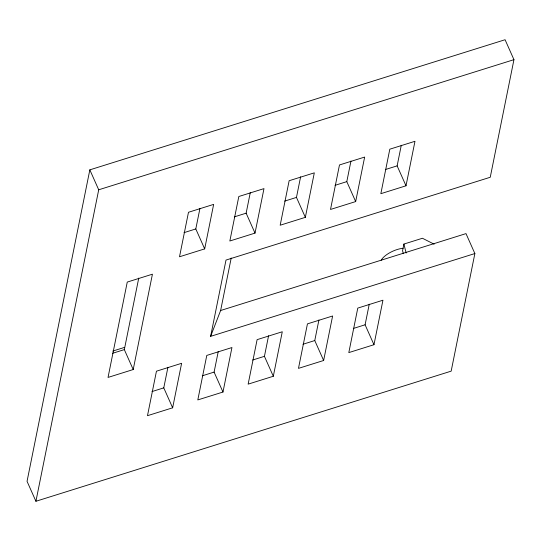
<?xml version="1.0" encoding="UTF-8"?>
<svg xmlns="http://www.w3.org/2000/svg" width="541" height="541" viewBox="0 0 541 541"><rect width="100%" height="100%" fill="white"/><g stroke="black" fill="none" stroke-linecap="round" stroke-linejoin="round"><path stroke-width="0.81" d="M210.625 336.353L226.003 260.072L490.247 177.265L513.95 59.666L505.078 39.73L89.833 169.854L27.05 481.334L35.922 501.27L451.167 371.146L474.87 253.546L465.997 233.611L220.627 310.507L210.625 336.353L474.87 253.546M35.922 501.27L98.712 189.79L89.833 169.854M133.208 369.544L152.427 274.192L127.257 282.077L108.038 377.429L133.208 369.544L124.329 349.614L138.746 278.101M172.647 407.806L181.614 363.309L156.45 371.194L147.483 415.691L172.647 407.806L163.774 387.87L167.926 367.271M204.681 248.887L213.648 204.39L188.484 212.275L179.511 256.772L204.681 248.887L195.801 228.951L199.96 208.353M220.627 310.507L231.21 258.01M222.98 392.036L231.947 347.538L206.784 355.423L197.81 399.921L222.98 392.036L214.101 372.1L218.26 351.501M255.014 233.11L263.981 188.613L238.818 196.505L229.844 241.002L255.014 233.11L246.135 213.181L250.287 192.582M273.313 376.259L282.28 331.761L257.117 339.647L248.143 384.144L273.313 376.259L264.434 356.33L268.586 335.724M305.347 217.34L314.314 172.843L289.144 180.728L280.177 225.225L305.347 217.34L296.468 197.411L300.62 176.806M323.64 360.489L332.614 315.991L307.444 323.876L298.476 368.374L323.64 360.489L314.767 340.553L318.92 319.954M355.674 201.57L364.648 157.073L339.478 164.958L330.51 209.455L355.674 201.57L346.801 181.634L350.953 161.035M373.973 344.712L382.947 300.214L357.777 308.106L348.81 352.604L373.973 344.712L365.101 324.783L369.253 304.184M406.007 185.793L414.974 141.296L389.811 149.188L380.844 193.685L406.007 185.793L397.135 165.864L401.287 145.265M434.146 244.174L422.433 238.256L403.917 244.059L402.572 250.747L403.329 253.695M98.712 189.79L513.95 59.666M184.008 232.65L195.801 228.951M234.341 216.88L246.135 213.181M284.674 201.103L296.468 197.411M335.007 185.333L346.801 181.634M385.334 169.556L397.135 165.864M112.812 351.062L124.531 347.39M112.535 353.307L124.329 349.614M151.974 391.569L163.774 387.87M202.307 375.799L214.101 372.1M252.64 360.022L264.434 356.33M302.974 344.252L314.767 340.553M353.307 328.482L365.101 324.783M403.917 244.059L406.129 253.026M381.209 260.221A16.352 6.6 -24 0 1 403.106 248.258"/></g></svg>
